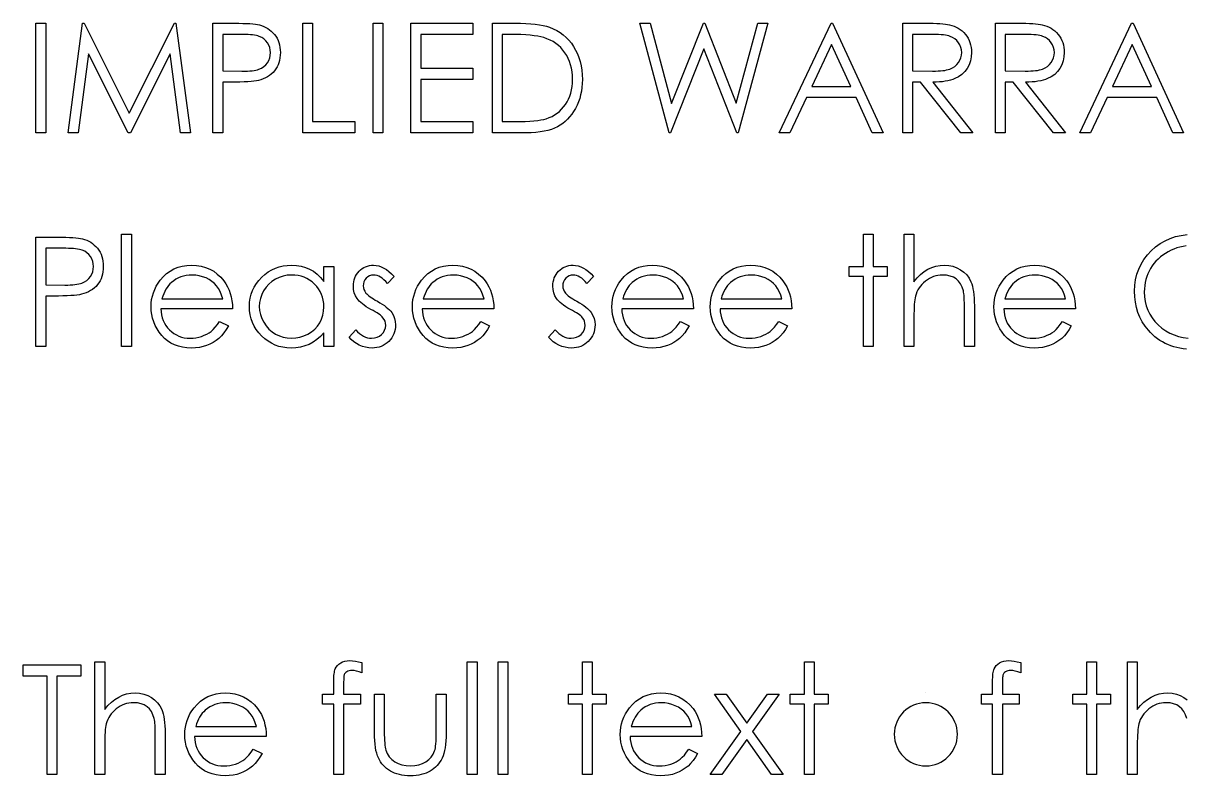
# Model space of a CAD drawing. Header units: millimetres. Extents: x 25 to 318, y 0 to 139.
# Drawn here: x 24.8 to 61.93, y 87.48 to 111.52 of the extents above; entities that cross this region are included whole.
import ezdxf

# ---------------------------------------------------------------- set-up
doc = ezdxf.new("R2010")
doc.units = ezdxf.units.MM

msp = doc.modelspace()

# ---------------------------------------------------------------- linework, layer by layer
at = {"color": 7, "linetype": 'Continuous'}
msp.add_line((53.63, 90.125), (53.63, 90.125), dxfattribs=at)
at = {"color": 7, "linetype": 'Continuous', "flags": 128}
for points in [[(25.202, 111.523), (25.516, 111.523), (25.516, 111.523), (25.516, 108.023), (25.516, 108.023), (25.202, 108.023), (25.202, 108.023), (25.202, 111.523)], [(26.234, 108.023), (26.696, 111.523), (26.696, 111.523), (26.741, 111.523), (26.741, 111.523), (28.186, 108.651), (28.186, 108.651), (29.628, 111.523), (29.628, 111.523), (29.673, 111.523), (29.673, 111.523), (30.138, 108.023), (30.138, 108.023), (29.823, 108.023), (29.823, 108.023), (29.487, 110.541), (29.487, 110.541), (28.224, 108.023), (28.224, 108.023), (28.153, 108.023), (28.153, 108.023), (26.885, 110.547), (26.885, 110.547), (26.55, 108.023), (26.55, 108.023), (26.234, 108.023)], [(30.856, 111.523), (31.542, 111.523), (31.542, 111.523), (31.684, 111.522), (31.814, 111.519), (31.932, 111.515), (32.037, 111.51), (32.131, 111.503), (32.213, 111.493), (32.282, 111.483), (32.34, 111.47), (32.34, 111.47), (32.412, 111.449), (32.48, 111.423), (32.546, 111.392), (32.608, 111.357), (32.666, 111.316), (32.722, 111.27), (32.774, 111.22), (32.822, 111.165), (32.866, 111.105), (32.904, 111.042), (32.936, 110.975), (32.963, 110.905), (32.983, 110.829), (32.998, 110.752), (33.007, 110.67), (33.01, 110.584), (33.01, 110.584), (33.007, 110.498), (32.998, 110.416), (32.984, 110.337), (32.964, 110.263), (32.937, 110.192), (32.905, 110.126), (32.868, 110.062), (32.824, 110.004), (32.776, 109.949), (32.722, 109.898), (32.665, 109.853), (32.603, 109.812), (32.537, 109.776), (32.466, 109.745), (32.391, 109.718), (32.312, 109.696), (32.312, 109.696), (32.246, 109.682), (32.166, 109.671), (32.075, 109.661), (31.969, 109.653), (31.852, 109.647), (31.721, 109.642), (31.577, 109.639), (31.42, 109.638), (31.42, 109.638), (31.17, 109.638), (31.17, 109.638), (31.17, 108.023), (31.17, 108.023), (30.856, 108.023), (30.856, 108.023), (30.856, 111.523)], [(33.728, 111.523), (34.042, 111.523), (34.042, 111.523), (34.042, 108.382), (34.042, 108.382), (35.388, 108.382), (35.388, 108.382), (35.388, 108.023), (35.388, 108.023), (33.728, 108.023), (33.728, 108.023), (33.728, 111.523)], [(35.971, 111.523), (36.285, 111.523), (36.285, 111.523), (36.285, 108.023), (36.285, 108.023), (35.971, 108.023), (35.971, 108.023), (35.971, 111.523)], [(37.183, 111.523), (39.157, 111.523), (39.157, 111.523), (39.157, 111.164), (39.157, 111.164), (37.497, 111.164), (37.497, 111.164), (37.497, 110.087), (37.497, 110.087), (39.157, 110.087), (39.157, 110.087), (39.157, 109.728), (39.157, 109.728), (37.497, 109.728), (37.497, 109.728), (37.497, 108.382), (37.497, 108.382), (39.157, 108.382), (39.157, 108.382), (39.157, 108.023), (39.157, 108.023), (37.183, 108.023), (37.183, 108.023), (37.183, 111.523)], [(39.785, 108.023), (39.785, 111.523), (39.785, 111.523), (40.492, 111.523), (40.492, 111.523), (40.677, 111.521), (40.848, 111.515), (41.007, 111.505), (41.153, 111.491), (41.284, 111.474), (41.404, 111.452), (41.51, 111.426), (41.603, 111.397), (41.603, 111.397), (41.723, 111.348), (41.837, 111.292), (41.944, 111.226), (42.044, 111.153), (42.138, 111.071), (42.225, 110.982), (42.305, 110.884), (42.378, 110.778), (42.443, 110.665), (42.5, 110.548), (42.548, 110.424), (42.587, 110.296), (42.618, 110.162), (42.64, 110.023), (42.653, 109.878), (42.657, 109.729), (42.657, 109.729), (42.654, 109.599), (42.643, 109.474), (42.626, 109.352), (42.602, 109.234), (42.571, 109.121), (42.532, 109.011), (42.488, 108.905), (42.436, 108.803), (42.378, 108.706), (42.317, 108.617), (42.251, 108.533), (42.182, 108.456), (42.108, 108.385), (42.03, 108.322), (41.947, 108.264), (41.861, 108.213), (41.768, 108.168), (41.667, 108.129), (41.556, 108.097), (41.437, 108.071), (41.308, 108.05), (41.171, 108.035), (41.025, 108.026), (40.87, 108.023), (40.87, 108.023), (39.785, 108.023)], [(44.497, 111.523), (44.822, 111.523), (44.822, 111.523), (45.507, 108.956), (45.507, 108.956), (46.525, 111.523), (46.525, 111.523), (46.571, 111.523), (46.571, 111.523), (47.571, 108.974), (47.571, 108.974), (48.259, 111.523), (48.259, 111.523), (48.58, 111.523), (48.58, 111.523), (47.637, 108.023), (47.637, 108.023), (47.592, 108.023), (47.592, 108.023), (46.539, 110.7), (46.539, 110.7), (45.473, 108.023), (45.473, 108.023), (45.428, 108.023), (45.428, 108.023), (44.497, 111.523)], [(50.644, 111.523), (52.26, 108.023), (52.26, 108.023), (51.918, 108.023), (51.918, 108.023), (51.401, 109.145), (51.401, 109.145), (49.814, 109.145), (49.814, 109.145), (49.282, 108.023), (49.282, 108.023), (48.939, 108.023), (48.939, 108.023), (50.6, 111.523), (50.6, 111.523), (50.644, 111.523)], [(52.888, 111.523), (53.588, 111.523), (53.588, 111.523), (53.729, 111.522), (53.858, 111.52), (53.974, 111.516), (54.079, 111.511), (54.172, 111.504), (54.254, 111.496), (54.324, 111.486), (54.381, 111.475), (54.381, 111.475), (54.458, 111.455), (54.531, 111.429), (54.6, 111.398), (54.665, 111.362), (54.727, 111.321), (54.785, 111.275), (54.84, 111.224), (54.89, 111.167), (54.937, 111.106), (54.977, 111.042), (55.01, 110.975), (55.038, 110.904), (55.059, 110.829), (55.075, 110.752), (55.084, 110.671), (55.087, 110.587), (55.087, 110.587), (55.078, 110.447), (55.052, 110.317), (55.009, 110.195), (54.949, 110.081), (54.872, 109.979), (54.781, 109.89), (54.674, 109.814), (54.554, 109.752), (54.487, 109.726), (54.414, 109.703), (54.334, 109.684), (54.249, 109.668), (54.157, 109.655), (54.06, 109.646), (53.956, 109.64), (53.846, 109.638), (53.846, 109.638), (55.132, 108.023), (55.132, 108.023), (54.743, 108.023), (54.743, 108.023), (53.457, 109.638), (53.457, 109.638), (53.202, 109.638), (53.202, 109.638), (53.202, 108.023), (53.202, 108.023), (52.888, 108.023), (52.888, 108.023), (52.888, 111.523)], [(55.85, 111.523), (56.55, 111.523), (56.55, 111.523), (56.69, 111.522), (56.819, 111.52), (56.936, 111.516), (57.041, 111.511), (57.134, 111.504), (57.215, 111.496), (57.285, 111.486), (57.343, 111.475), (57.343, 111.475), (57.419, 111.455), (57.492, 111.429), (57.562, 111.398), (57.627, 111.362), (57.689, 111.321), (57.747, 111.275), (57.802, 111.224), (57.852, 111.167), (57.898, 111.106), (57.938, 111.042), (57.972, 110.975), (57.999, 110.904), (58.021, 110.829), (58.036, 110.752), (58.045, 110.671), (58.048, 110.587), (58.048, 110.587), (58.04, 110.447), (58.014, 110.317), (57.97, 110.195), (57.91, 110.081), (57.834, 109.979), (57.743, 109.89), (57.636, 109.814), (57.515, 109.752), (57.448, 109.726), (57.375, 109.703), (57.296, 109.684), (57.21, 109.668), (57.119, 109.655), (57.021, 109.646), (56.917, 109.64), (56.807, 109.638), (56.807, 109.638), (58.093, 108.023), (58.093, 108.023), (57.705, 108.023), (57.705, 108.023), (56.419, 109.638), (56.419, 109.638), (56.164, 109.638), (56.164, 109.638), (56.164, 108.023), (56.164, 108.023), (55.85, 108.023), (55.85, 108.023), (55.85, 111.523)], [(60.247, 111.523), (61.862, 108.023), (61.862, 108.023), (61.521, 108.023), (61.521, 108.023), (61.004, 109.145), (61.004, 109.145), (59.417, 109.145), (59.417, 109.145), (58.885, 108.023), (58.885, 108.023), (58.542, 108.023), (58.542, 108.023), (60.202, 111.523), (60.202, 111.523), (60.247, 111.523)], [(31.17, 111.164), (31.17, 109.997), (31.17, 109.997), (31.783, 109.99), (31.783, 109.99), (31.873, 109.99), (31.956, 109.994), (32.033, 109.999), (32.105, 110.006), (32.169, 110.015), (32.228, 110.025), (32.28, 110.039), (32.326, 110.053), (32.408, 110.091), (32.48, 110.137), (32.543, 110.195), (32.597, 110.262), (32.64, 110.336), (32.671, 110.414), (32.689, 110.496), (32.696, 110.583), (32.696, 110.583), (32.689, 110.667), (32.671, 110.748), (32.64, 110.825), (32.597, 110.899), (32.544, 110.966), (32.483, 111.022), (32.414, 111.068), (32.337, 111.103), (32.294, 111.117), (32.244, 111.13), (32.187, 111.14), (32.125, 111.149), (32.056, 111.156), (31.981, 111.16), (31.899, 111.163), (31.81, 111.164), (31.81, 111.164), (31.17, 111.164)], [(40.1, 108.382), (40.501, 108.382), (40.501, 108.382), (40.674, 108.383), (40.834, 108.387), (40.98, 108.394), (41.112, 108.404), (41.23, 108.417), (41.335, 108.432), (41.425, 108.45), (41.502, 108.471), (41.502, 108.471), (41.597, 108.506), (41.688, 108.547), (41.772, 108.594), (41.852, 108.648), (41.926, 108.708), (41.995, 108.775), (42.059, 108.847), (42.118, 108.926), (42.171, 109.011), (42.216, 109.1), (42.256, 109.193), (42.287, 109.291), (42.312, 109.394), (42.329, 109.502), (42.34, 109.613), (42.343, 109.729), (42.343, 109.729), (42.34, 109.852), (42.328, 109.97), (42.309, 110.083), (42.282, 110.191), (42.248, 110.296), (42.206, 110.395), (42.157, 110.491), (42.099, 110.581), (42.035, 110.666), (41.965, 110.744), (41.89, 110.815), (41.808, 110.879), (41.721, 110.936), (41.627, 110.987), (41.527, 111.029), (41.421, 111.066), (41.421, 111.066), (41.333, 111.089), (41.232, 111.109), (41.117, 111.125), (40.989, 111.139), (40.848, 111.15), (40.694, 111.158), (40.527, 111.163), (40.346, 111.164), (40.346, 111.164), (40.1, 111.164), (40.1, 111.164), (40.1, 108.382)], [(53.202, 111.164), (53.202, 109.997), (53.202, 109.997), (53.843, 109.992), (53.843, 109.992), (53.933, 109.993), (54.017, 109.997), (54.095, 110.001), (54.167, 110.008), (54.233, 110.018), (54.292, 110.029), (54.346, 110.042), (54.394, 110.058), (54.478, 110.095), (54.553, 110.142), (54.618, 110.2), (54.672, 110.266), (54.717, 110.341), (54.747, 110.419), (54.766, 110.501), (54.773, 110.588), (54.773, 110.588), (54.766, 110.672), (54.747, 110.752), (54.715, 110.829), (54.671, 110.901), (54.616, 110.967), (54.554, 111.022), (54.484, 111.068), (54.405, 111.103), (54.36, 111.117), (54.309, 111.13), (54.251, 111.14), (54.187, 111.149), (54.114, 111.156), (54.036, 111.16), (53.95, 111.163), (53.858, 111.164), (53.858, 111.164), (53.202, 111.164)], [(56.164, 111.164), (56.164, 109.997), (56.164, 109.997), (56.805, 109.992), (56.805, 109.992), (56.894, 109.993), (56.978, 109.997), (57.056, 110.001), (57.128, 110.008), (57.194, 110.018), (57.254, 110.029), (57.308, 110.042), (57.356, 110.058), (57.44, 110.095), (57.515, 110.142), (57.579, 110.2), (57.634, 110.266), (57.678, 110.341), (57.709, 110.419), (57.728, 110.501), (57.734, 110.588), (57.734, 110.588), (57.728, 110.672), (57.709, 110.752), (57.677, 110.829), (57.633, 110.901), (57.578, 110.967), (57.515, 111.022), (57.445, 111.068), (57.367, 111.103), (57.322, 111.117), (57.271, 111.13), (57.213, 111.14), (57.148, 111.149), (57.076, 111.156), (56.997, 111.16), (56.912, 111.163), (56.82, 111.164), (56.82, 111.164), (56.164, 111.164)], [(50.618, 110.841), (49.985, 109.504), (49.985, 109.504), (51.235, 109.504), (51.235, 109.504), (50.618, 110.841)], [(60.221, 110.841), (59.587, 109.504), (59.587, 109.504), (60.838, 109.504), (60.838, 109.504), (60.221, 110.841)], [(27.939, 104.779), (28.253, 104.779), (28.253, 104.779), (28.253, 101.19), (28.253, 101.19), (27.939, 101.19), (27.939, 101.19), (27.939, 104.779)], [(51.632, 104.779), (51.946, 104.779), (51.946, 104.779), (51.946, 103.747), (51.946, 103.747), (52.394, 103.747), (52.394, 103.747), (52.394, 103.433), (52.394, 103.433), (51.946, 103.433), (51.946, 103.433), (51.946, 101.19), (51.946, 101.19), (51.632, 101.19), (51.632, 101.19), (51.632, 103.433), (51.632, 103.433), (51.183, 103.433), (51.183, 103.433), (51.183, 103.747), (51.183, 103.747), (51.632, 103.747), (51.632, 103.747), (51.632, 104.779)], [(52.933, 104.779), (53.247, 104.779), (53.247, 104.779), (53.247, 103.264), (53.247, 103.264), (53.351, 103.388), (53.46, 103.496), (53.574, 103.587), (53.693, 103.66), (53.817, 103.718), (53.947, 103.759), (54.081, 103.784), (54.22, 103.792), (54.22, 103.792), (54.362, 103.783), (54.495, 103.756), (54.62, 103.711), (54.736, 103.648), (54.841, 103.569), (54.933, 103.479), (55.008, 103.375), (55.069, 103.259), (55.094, 103.194), (55.116, 103.12), (55.134, 103.038), (55.15, 102.947), (55.161, 102.846), (55.169, 102.738), (55.175, 102.621), (55.177, 102.496), (55.177, 102.496), (55.177, 101.19), (55.177, 101.19), (54.862, 101.19), (54.862, 101.19), (54.862, 102.393), (54.862, 102.393), (54.862, 102.497), (54.86, 102.593), (54.857, 102.679), (54.853, 102.757), (54.848, 102.825), (54.842, 102.883), (54.834, 102.934), (54.826, 102.975), (54.826, 102.975), (54.788, 103.092), (54.738, 103.195), (54.674, 103.281), (54.598, 103.352), (54.509, 103.407), (54.407, 103.446), (54.292, 103.47), (54.165, 103.478), (54.165, 103.478), (54.089, 103.475), (54.015, 103.466), (53.943, 103.451), (53.874, 103.43), (53.806, 103.402), (53.741, 103.369), (53.677, 103.329), (53.615, 103.283), (53.557, 103.233), (53.504, 103.18), (53.457, 103.124), (53.414, 103.065), (53.377, 103.003), (53.344, 102.939), (53.317, 102.871), (53.295, 102.801), (53.295, 102.801), (53.284, 102.75), (53.274, 102.689), (53.266, 102.618), (53.259, 102.536), (53.254, 102.446), (53.25, 102.345), (53.248, 102.235), (53.247, 102.114), (53.247, 102.114), (53.247, 101.19), (53.247, 101.19), (52.933, 101.19), (52.933, 101.19), (52.933, 104.779)], [(61.956, 101.11), (61.85, 101.122), (61.746, 101.138), (61.645, 101.159), (61.548, 101.186), (61.453, 101.217), (61.361, 101.253), (61.272, 101.293), (61.187, 101.339), (61.104, 101.389), (61.024, 101.444), (60.947, 101.504), (60.874, 101.568), (60.803, 101.638), (60.736, 101.712), (60.736, 101.712), (60.632, 101.844), (60.541, 101.984), (60.465, 102.13), (60.403, 102.283), (60.354, 102.442), (60.32, 102.608), (60.299, 102.78), (60.292, 102.96), (60.292, 102.96), (60.3, 103.149), (60.326, 103.329), (60.368, 103.503), (60.427, 103.668), (60.502, 103.826), (60.594, 103.977), (60.703, 104.119), (60.829, 104.254), (60.968, 104.378), (61.114, 104.484), (61.27, 104.574), (61.434, 104.648), (61.606, 104.706), (61.787, 104.746), (61.977, 104.771)], [(25.202, 104.69), (25.889, 104.69), (25.889, 104.69), (26.03, 104.689), (26.16, 104.686), (26.278, 104.682), (26.384, 104.676), (26.477, 104.669), (26.559, 104.66), (26.628, 104.65), (26.686, 104.637), (26.686, 104.637), (26.758, 104.616), (26.827, 104.59), (26.892, 104.559), (26.954, 104.523), (27.012, 104.483), (27.068, 104.437), (27.12, 104.387), (27.168, 104.331), (27.212, 104.272), (27.25, 104.209), (27.282, 104.141), (27.309, 104.071), (27.329, 103.996), (27.344, 103.918), (27.353, 103.836), (27.356, 103.751), (27.356, 103.751), (27.353, 103.665), (27.344, 103.582), (27.33, 103.504), (27.31, 103.43), (27.283, 103.359), (27.252, 103.292), (27.214, 103.229), (27.17, 103.17), (27.122, 103.116), (27.069, 103.065), (27.011, 103.019), (26.949, 102.979), (26.883, 102.943), (26.812, 102.912), (26.737, 102.885), (26.658, 102.862), (26.658, 102.862), (26.592, 102.849), (26.513, 102.837), (26.421, 102.827), (26.316, 102.82), (26.198, 102.813), (26.067, 102.808), (25.924, 102.806), (25.767, 102.805), (25.767, 102.805), (25.516, 102.805), (25.516, 102.805), (25.516, 101.19), (25.516, 101.19), (25.202, 101.19), (25.202, 101.19), (25.202, 104.69)], [(61.947, 104.408), (61.845, 104.392), (61.746, 104.371), (61.648, 104.343), (61.553, 104.309), (61.459, 104.268), (61.367, 104.222), (61.279, 104.17), (61.196, 104.114), (61.119, 104.054), (61.046, 103.989), (60.978, 103.92), (60.915, 103.848), (60.858, 103.77), (60.805, 103.688), (60.758, 103.604), (60.718, 103.516), (60.684, 103.426), (60.656, 103.333), (60.634, 103.238), (60.619, 103.14), (60.609, 103.039), (60.606, 102.936), (60.606, 102.936), (60.613, 102.781), (60.634, 102.633), (60.668, 102.492), (60.717, 102.357), (60.78, 102.228), (60.857, 102.106), (60.947, 101.99), (61.052, 101.882), (61.167, 101.783), (61.29, 101.696), (61.419, 101.624), (61.556, 101.565), (61.7, 101.518), (61.852, 101.485), (62.011, 101.465)], [(25.516, 104.331), (25.516, 103.164), (25.516, 103.164), (26.129, 103.156), (26.129, 103.156), (26.219, 103.157), (26.302, 103.16), (26.379, 103.165), (26.451, 103.172), (26.515, 103.181), (26.574, 103.192), (26.626, 103.205), (26.672, 103.22), (26.754, 103.257), (26.827, 103.304), (26.889, 103.362), (26.943, 103.428), (26.986, 103.503), (27.017, 103.58), (27.036, 103.663), (27.042, 103.749), (27.042, 103.749), (27.036, 103.833), (27.017, 103.915), (26.986, 103.992), (26.943, 104.066), (26.89, 104.132), (26.829, 104.188), (26.76, 104.235), (26.684, 104.27), (26.64, 104.284), (26.59, 104.296), (26.534, 104.307), (26.471, 104.315), (26.402, 104.322), (26.327, 104.327), (26.245, 104.33), (26.156, 104.331), (26.156, 104.331), (25.516, 104.331)], [(31.071, 101.997), (31.35, 101.851), (31.35, 101.851), (31.281, 101.734), (31.207, 101.628), (31.129, 101.535), (31.045, 101.453), (30.956, 101.382), (30.862, 101.321), (30.761, 101.267), (30.656, 101.223), (30.545, 101.189), (30.426, 101.164), (30.301, 101.15), (30.168, 101.145), (30.168, 101.145), (30.021, 101.151), (29.882, 101.17), (29.752, 101.201), (29.629, 101.246), (29.515, 101.302), (29.41, 101.372), (29.311, 101.454), (29.222, 101.549), (29.142, 101.651), (29.073, 101.757), (29.015, 101.866), (28.967, 101.979), (28.929, 102.095), (28.903, 102.213), (28.887, 102.336), (28.882, 102.461), (28.882, 102.461), (28.887, 102.579), (28.9, 102.694), (28.923, 102.806), (28.955, 102.914), (28.997, 103.019), (29.047, 103.121), (29.107, 103.22), (29.176, 103.315), (29.176, 103.315), (29.274, 103.427), (29.379, 103.524), (29.492, 103.606), (29.613, 103.673), (29.742, 103.725), (29.879, 103.763), (30.023, 103.784), (30.176, 103.792), (30.176, 103.792), (30.333, 103.784), (30.482, 103.761), (30.623, 103.721), (30.756, 103.667), (30.881, 103.596), (30.997, 103.509), (31.106, 103.407), (31.206, 103.289), (31.206, 103.289), (31.27, 103.197), (31.326, 103.1), (31.373, 102.997), (31.412, 102.889), (31.443, 102.776), (31.465, 102.656), (31.479, 102.532), (31.484, 102.401), (31.484, 102.401), (29.196, 102.401), (29.196, 102.401), (29.202, 102.3), (29.216, 102.203), (29.238, 102.112), (29.269, 102.025), (29.307, 101.943), (29.353, 101.865), (29.408, 101.792), (29.471, 101.723), (29.539, 101.661), (29.611, 101.607), (29.688, 101.562), (29.769, 101.525), (29.853, 101.496), (29.941, 101.476), (30.033, 101.463), (30.129, 101.459), (30.129, 101.459), (30.223, 101.462), (30.315, 101.474), (30.406, 101.492), (30.496, 101.518), (30.582, 101.551), (30.661, 101.589), (30.733, 101.631), (30.799, 101.678), (30.863, 101.734), (30.93, 101.807), (30.999, 101.894), (31.071, 101.997)], [(34.715, 103.747), (34.715, 101.19), (34.715, 101.19), (34.401, 101.19), (34.401, 101.19), (34.401, 101.632), (34.401, 101.632), (34.292, 101.514), (34.178, 101.413), (34.056, 101.329), (33.928, 101.262), (33.794, 101.211), (33.655, 101.174), (33.508, 101.152), (33.356, 101.145), (33.356, 101.145), (33.221, 101.151), (33.09, 101.169), (32.965, 101.199), (32.844, 101.241), (32.729, 101.296), (32.619, 101.363), (32.513, 101.441), (32.413, 101.532), (32.321, 101.632), (32.242, 101.736), (32.175, 101.847), (32.12, 101.962), (32.077, 102.083), (32.047, 102.208), (32.029, 102.339), (32.023, 102.475), (32.023, 102.475), (32.029, 102.609), (32.047, 102.738), (32.078, 102.861), (32.122, 102.98), (32.177, 103.094), (32.244, 103.202), (32.324, 103.307), (32.417, 103.406), (32.518, 103.496), (32.624, 103.575), (32.735, 103.641), (32.851, 103.695), (32.973, 103.738), (33.099, 103.768), (33.23, 103.786), (33.366, 103.792), (33.366, 103.792), (33.522, 103.784), (33.671, 103.761), (33.812, 103.722), (33.945, 103.668), (34.071, 103.597), (34.189, 103.507), (34.298, 103.4), (34.401, 103.274), (34.401, 103.274), (34.401, 103.747), (34.401, 103.747), (34.715, 103.747)], [(36.644, 103.428), (36.431, 103.209), (36.431, 103.209), (36.375, 103.272), (36.319, 103.327), (36.263, 103.373), (36.208, 103.411), (36.153, 103.44), (36.098, 103.461), (36.044, 103.474), (35.99, 103.478), (35.99, 103.478), (35.924, 103.472), (35.863, 103.452), (35.806, 103.42), (35.755, 103.374), (35.712, 103.32), (35.682, 103.263), (35.664, 103.2), (35.657, 103.134), (35.657, 103.134), (35.663, 103.073), (35.679, 103.015), (35.706, 102.958), (35.744, 102.902), (35.744, 102.902), (35.769, 102.873), (35.8, 102.844), (35.836, 102.812), (35.879, 102.78), (35.928, 102.746), (35.983, 102.712), (36.043, 102.675), (36.109, 102.638), (36.109, 102.638), (36.191, 102.592), (36.265, 102.546), (36.333, 102.501), (36.394, 102.456), (36.448, 102.411), (36.496, 102.367), (36.536, 102.323), (36.57, 102.279), (36.57, 102.279), (36.622, 102.189), (36.66, 102.093), (36.682, 101.991), (36.689, 101.884), (36.689, 101.884), (36.686, 101.808), (36.676, 101.735), (36.659, 101.665), (36.636, 101.598), (36.605, 101.534), (36.569, 101.473), (36.525, 101.415), (36.475, 101.359), (36.419, 101.309), (36.361, 101.265), (36.299, 101.229), (36.234, 101.199), (36.166, 101.175), (36.093, 101.158), (36.018, 101.148), (35.94, 101.145), (35.94, 101.145), (35.834, 101.15), (35.731, 101.168), (35.63, 101.197), (35.531, 101.237), (35.438, 101.287), (35.353, 101.347), (35.277, 101.415), (35.209, 101.491), (35.209, 101.491), (35.417, 101.728), (35.417, 101.728), (35.477, 101.665), (35.538, 101.61), (35.6, 101.564), (35.663, 101.526), (35.727, 101.497), (35.792, 101.476), (35.857, 101.463), (35.924, 101.459), (35.924, 101.459), (36.014, 101.467), (36.098, 101.49), (36.174, 101.528), (36.243, 101.581), (36.301, 101.645), (36.342, 101.715), (36.367, 101.79), (36.375, 101.87), (36.375, 101.87), (36.37, 101.937), (36.353, 102), (36.327, 102.059), (36.289, 102.114), (36.289, 102.114), (36.264, 102.141), (36.233, 102.17), (36.194, 102.201), (36.149, 102.233), (36.098, 102.266), (36.039, 102.302), (35.973, 102.339), (35.901, 102.378), (35.901, 102.378), (35.823, 102.422), (35.752, 102.466), (35.687, 102.51), (35.629, 102.554), (35.577, 102.597), (35.532, 102.641), (35.493, 102.684), (35.46, 102.727), (35.46, 102.727), (35.409, 102.816), (35.373, 102.912), (35.35, 103.013), (35.343, 103.121), (35.343, 103.121), (35.346, 103.192), (35.354, 103.259), (35.369, 103.324), (35.389, 103.385), (35.415, 103.444), (35.446, 103.499), (35.483, 103.552), (35.526, 103.601), (35.574, 103.646), (35.624, 103.684), (35.678, 103.717), (35.734, 103.744), (35.793, 103.765), (35.856, 103.78), (35.921, 103.789), (35.99, 103.792), (35.99, 103.792), (36.071, 103.787), (36.152, 103.77), (36.234, 103.741), (36.316, 103.701), (36.398, 103.65), (36.48, 103.587), (36.562, 103.514), (36.644, 103.428)], [(39.417, 101.997), (39.696, 101.851), (39.696, 101.851), (39.627, 101.734), (39.553, 101.628), (39.475, 101.535), (39.391, 101.453), (39.302, 101.382), (39.208, 101.321), (39.107, 101.267), (39.002, 101.223), (38.891, 101.189), (38.772, 101.164), (38.647, 101.15), (38.514, 101.145), (38.514, 101.145), (38.367, 101.151), (38.228, 101.17), (38.098, 101.201), (37.975, 101.246), (37.862, 101.302), (37.756, 101.372), (37.658, 101.454), (37.569, 101.549), (37.489, 101.651), (37.419, 101.757), (37.361, 101.866), (37.313, 101.979), (37.275, 102.095), (37.249, 102.213), (37.233, 102.336), (37.228, 102.461), (37.228, 102.461), (37.233, 102.579), (37.246, 102.694), (37.269, 102.806), (37.301, 102.914), (37.343, 103.019), (37.393, 103.121), (37.454, 103.22), (37.522, 103.315), (37.522, 103.315), (37.62, 103.427), (37.725, 103.524), (37.838, 103.606), (37.959, 103.673), (38.088, 103.725), (38.225, 103.763), (38.369, 103.784), (38.522, 103.792), (38.522, 103.792), (38.679, 103.784), (38.828, 103.761), (38.969, 103.721), (39.102, 103.667), (39.227, 103.596), (39.343, 103.509), (39.452, 103.407), (39.552, 103.289), (39.552, 103.289), (39.617, 103.197), (39.672, 103.1), (39.72, 102.997), (39.758, 102.889), (39.789, 102.776), (39.811, 102.656), (39.825, 102.532), (39.83, 102.401), (39.83, 102.401), (37.542, 102.401), (37.542, 102.401), (37.548, 102.3), (37.562, 102.203), (37.585, 102.112), (37.616, 102.025), (37.653, 101.943), (37.7, 101.865), (37.754, 101.792), (37.817, 101.723), (37.885, 101.661), (37.958, 101.607), (38.034, 101.562), (38.115, 101.525), (38.199, 101.496), (38.287, 101.476), (38.379, 101.463), (38.475, 101.459), (38.475, 101.459), (38.569, 101.462), (38.661, 101.474), (38.752, 101.492), (38.842, 101.518), (38.928, 101.551), (39.007, 101.589), (39.079, 101.631), (39.145, 101.678), (39.209, 101.734), (39.276, 101.807), (39.345, 101.894), (39.417, 101.997)], [(43.016, 103.428), (42.803, 103.209), (42.803, 103.209), (42.747, 103.272), (42.691, 103.327), (42.635, 103.373), (42.58, 103.411), (42.525, 103.44), (42.47, 103.461), (42.415, 103.474), (42.361, 103.478), (42.361, 103.478), (42.295, 103.472), (42.234, 103.452), (42.178, 103.42), (42.127, 103.374), (42.084, 103.32), (42.054, 103.263), (42.035, 103.2), (42.029, 103.134), (42.029, 103.134), (42.035, 103.073), (42.051, 103.015), (42.078, 102.958), (42.116, 102.902), (42.116, 102.902), (42.141, 102.873), (42.171, 102.844), (42.208, 102.812), (42.251, 102.78), (42.3, 102.746), (42.354, 102.712), (42.415, 102.675), (42.481, 102.638), (42.481, 102.638), (42.563, 102.592), (42.637, 102.546), (42.705, 102.501), (42.766, 102.456), (42.82, 102.411), (42.868, 102.367), (42.908, 102.323), (42.942, 102.279), (42.942, 102.279), (42.994, 102.189), (43.032, 102.093), (43.053, 101.991), (43.061, 101.884), (43.061, 101.884), (43.058, 101.808), (43.048, 101.735), (43.031, 101.665), (43.008, 101.598), (42.977, 101.534), (42.941, 101.473), (42.897, 101.415), (42.847, 101.359), (42.791, 101.309), (42.733, 101.265), (42.671, 101.229), (42.606, 101.199), (42.537, 101.175), (42.465, 101.158), (42.39, 101.148), (42.312, 101.145), (42.312, 101.145), (42.206, 101.15), (42.103, 101.168), (42.002, 101.197), (41.903, 101.237), (41.81, 101.287), (41.725, 101.347), (41.648, 101.415), (41.58, 101.491), (41.58, 101.491), (41.789, 101.728), (41.789, 101.728), (41.849, 101.665), (41.91, 101.61), (41.972, 101.564), (42.035, 101.526), (42.098, 101.497), (42.164, 101.476), (42.229, 101.463), (42.295, 101.459), (42.295, 101.459), (42.386, 101.467), (42.469, 101.49), (42.546, 101.528), (42.615, 101.581), (42.673, 101.645), (42.714, 101.715), (42.739, 101.79), (42.747, 101.87), (42.747, 101.87), (42.741, 101.937), (42.725, 102), (42.699, 102.059), (42.661, 102.114), (42.661, 102.114), (42.636, 102.141), (42.605, 102.17), (42.566, 102.201), (42.521, 102.233), (42.469, 102.266), (42.41, 102.302), (42.345, 102.339), (42.273, 102.378), (42.273, 102.378), (42.195, 102.422), (42.124, 102.466), (42.059, 102.51), (42, 102.554), (41.948, 102.597), (41.904, 102.641), (41.864, 102.684), (41.832, 102.727), (41.832, 102.727), (41.781, 102.816), (41.744, 102.912), (41.722, 103.013), (41.715, 103.121), (41.715, 103.121), (41.718, 103.192), (41.726, 103.259), (41.741, 103.324), (41.761, 103.385), (41.786, 103.444), (41.818, 103.499), (41.855, 103.552), (41.898, 103.601), (41.946, 103.646), (41.996, 103.684), (42.049, 103.717), (42.105, 103.744), (42.165, 103.765), (42.227, 103.78), (42.293, 103.789), (42.361, 103.792), (42.361, 103.792), (42.443, 103.787), (42.524, 103.77), (42.606, 103.741), (42.688, 103.701), (42.769, 103.65), (42.851, 103.587), (42.934, 103.514), (43.016, 103.428)], [(45.788, 101.997), (46.068, 101.851), (46.068, 101.851), (45.999, 101.734), (45.925, 101.628), (45.847, 101.535), (45.763, 101.453), (45.673, 101.382), (45.58, 101.321), (45.479, 101.267), (45.374, 101.223), (45.263, 101.189), (45.144, 101.164), (45.019, 101.15), (44.886, 101.145), (44.886, 101.145), (44.739, 101.151), (44.6, 101.17), (44.47, 101.201), (44.347, 101.246), (44.233, 101.302), (44.128, 101.372), (44.029, 101.454), (43.94, 101.549), (43.86, 101.651), (43.791, 101.757), (43.733, 101.866), (43.685, 101.979), (43.647, 102.095), (43.621, 102.213), (43.605, 102.336), (43.6, 102.461), (43.6, 102.461), (43.604, 102.579), (43.618, 102.694), (43.641, 102.806), (43.673, 102.914), (43.715, 103.019), (43.765, 103.121), (43.825, 103.22), (43.894, 103.315), (43.894, 103.315), (43.992, 103.427), (44.097, 103.524), (44.21, 103.606), (44.331, 103.673), (44.46, 103.725), (44.597, 103.763), (44.741, 103.784), (44.894, 103.792), (44.894, 103.792), (45.051, 103.784), (45.2, 103.761), (45.341, 103.721), (45.474, 103.667), (45.598, 103.596), (45.715, 103.509), (45.824, 103.407), (45.924, 103.289), (45.924, 103.289), (45.988, 103.197), (46.044, 103.1), (46.091, 102.997), (46.13, 102.889), (46.161, 102.776), (46.183, 102.656), (46.197, 102.532), (46.202, 102.401), (46.202, 102.401), (43.914, 102.401), (43.914, 102.401), (43.92, 102.3), (43.934, 102.203), (43.956, 102.112), (43.987, 102.025), (44.025, 101.943), (44.071, 101.865), (44.126, 101.792), (44.189, 101.723), (44.257, 101.661), (44.329, 101.607), (44.406, 101.562), (44.486, 101.525), (44.571, 101.496), (44.659, 101.476), (44.751, 101.463), (44.847, 101.459), (44.847, 101.459), (44.941, 101.462), (45.033, 101.474), (45.124, 101.492), (45.214, 101.518), (45.3, 101.551), (45.379, 101.589), (45.451, 101.631), (45.517, 101.678), (45.581, 101.734), (45.648, 101.807), (45.717, 101.894), (45.788, 101.997)], [(48.929, 101.997), (49.209, 101.851), (49.209, 101.851), (49.14, 101.734), (49.066, 101.628), (48.988, 101.535), (48.904, 101.453), (48.815, 101.382), (48.721, 101.321), (48.62, 101.267), (48.515, 101.223), (48.404, 101.189), (48.285, 101.164), (48.16, 101.15), (48.027, 101.145), (48.027, 101.145), (47.88, 101.151), (47.741, 101.17), (47.611, 101.201), (47.488, 101.246), (47.374, 101.302), (47.269, 101.372), (47.17, 101.454), (47.081, 101.549), (47.001, 101.651), (46.932, 101.757), (46.874, 101.866), (46.826, 101.979), (46.788, 102.095), (46.762, 102.213), (46.746, 102.336), (46.741, 102.461), (46.741, 102.461), (46.746, 102.579), (46.759, 102.694), (46.782, 102.806), (46.814, 102.914), (46.856, 103.019), (46.906, 103.121), (46.966, 103.22), (47.035, 103.315), (47.035, 103.315), (47.133, 103.427), (47.238, 103.524), (47.351, 103.606), (47.472, 103.673), (47.601, 103.725), (47.738, 103.763), (47.882, 103.784), (48.035, 103.792), (48.035, 103.792), (48.192, 103.784), (48.341, 103.761), (48.482, 103.721), (48.615, 103.667), (48.74, 103.596), (48.856, 103.509), (48.965, 103.407), (49.065, 103.289), (49.065, 103.289), (49.129, 103.197), (49.185, 103.1), (49.232, 102.997), (49.271, 102.889), (49.302, 102.776), (49.324, 102.656), (49.338, 102.532), (49.343, 102.401), (49.343, 102.401), (47.055, 102.401), (47.055, 102.401), (47.061, 102.3), (47.075, 102.203), (47.097, 102.112), (47.128, 102.025), (47.166, 101.943), (47.212, 101.865), (47.267, 101.792), (47.33, 101.723), (47.398, 101.661), (47.47, 101.607), (47.547, 101.562), (47.628, 101.525), (47.712, 101.496), (47.8, 101.476), (47.892, 101.463), (47.988, 101.459), (47.988, 101.459), (48.082, 101.462), (48.174, 101.474), (48.265, 101.492), (48.355, 101.518), (48.441, 101.551), (48.52, 101.589), (48.592, 101.631), (48.658, 101.678), (48.722, 101.734), (48.789, 101.807), (48.858, 101.894), (48.93, 101.997)], [(57.994, 101.997), (58.273, 101.851), (58.273, 101.851), (58.204, 101.734), (58.13, 101.628), (58.052, 101.535), (57.968, 101.453), (57.879, 101.382), (57.785, 101.321), (57.684, 101.267), (57.579, 101.223), (57.468, 101.189), (57.349, 101.164), (57.224, 101.15), (57.091, 101.145), (57.091, 101.145), (56.944, 101.151), (56.805, 101.17), (56.675, 101.201), (56.552, 101.246), (56.439, 101.302), (56.333, 101.372), (56.234, 101.454), (56.145, 101.549), (56.066, 101.651), (55.996, 101.757), (55.938, 101.866), (55.89, 101.979), (55.852, 102.095), (55.826, 102.213), (55.81, 102.336), (55.805, 102.461), (55.805, 102.461), (55.81, 102.579), (55.823, 102.694), (55.846, 102.806), (55.878, 102.914), (55.92, 103.019), (55.97, 103.121), (56.03, 103.22), (56.099, 103.315), (56.099, 103.315), (56.197, 103.427), (56.302, 103.524), (56.415, 103.606), (56.536, 103.673), (56.665, 103.725), (56.802, 103.763), (56.946, 103.784), (57.099, 103.792), (57.099, 103.792), (57.256, 103.784), (57.405, 103.761), (57.546, 103.721), (57.679, 103.667), (57.804, 103.596), (57.92, 103.509), (58.029, 103.407), (58.129, 103.289), (58.129, 103.289), (58.193, 103.197), (58.249, 103.1), (58.296, 102.997), (58.335, 102.889), (58.366, 102.776), (58.388, 102.656), (58.402, 102.532), (58.407, 102.401), (58.407, 102.401), (56.119, 102.401), (56.119, 102.401), (56.125, 102.3), (56.139, 102.203), (56.162, 102.112), (56.192, 102.025), (56.23, 101.943), (56.277, 101.865), (56.331, 101.792), (56.394, 101.723), (56.462, 101.661), (56.535, 101.607), (56.611, 101.562), (56.692, 101.525), (56.776, 101.496), (56.864, 101.476), (56.956, 101.463), (57.052, 101.459), (57.052, 101.459), (57.146, 101.462), (57.238, 101.474), (57.329, 101.492), (57.419, 101.518), (57.505, 101.551), (57.584, 101.589), (57.656, 101.631), (57.722, 101.678), (57.786, 101.734), (57.853, 101.807), (57.922, 101.894), (57.994, 101.997)], [(31.17, 102.715), (31.133, 102.839), (31.087, 102.95), (31.035, 103.048), (30.974, 103.132), (30.906, 103.206), (30.826, 103.273), (30.736, 103.331), (30.636, 103.383), (30.529, 103.425), (30.419, 103.454), (30.307, 103.472), (30.192, 103.478), (30.192, 103.478), (30.098, 103.475), (30.007, 103.463), (29.919, 103.444), (29.836, 103.418), (29.755, 103.384), (29.677, 103.343), (29.604, 103.294), (29.533, 103.238), (29.533, 103.238), (29.484, 103.192), (29.438, 103.14), (29.396, 103.083), (29.356, 103.021), (29.32, 102.952), (29.286, 102.879), (29.256, 102.8), (29.229, 102.715), (29.229, 102.715), (31.17, 102.715)], [(33.37, 103.478), (33.233, 103.47), (33.101, 103.445), (32.975, 103.404), (32.853, 103.346), (32.741, 103.274), (32.641, 103.188), (32.553, 103.089), (32.476, 102.976), (32.415, 102.855), (32.372, 102.731), (32.345, 102.603), (32.337, 102.472), (32.337, 102.472), (32.346, 102.342), (32.372, 102.214), (32.416, 102.089), (32.478, 101.967), (32.555, 101.854), (32.643, 101.753), (32.744, 101.666), (32.857, 101.593), (32.978, 101.534), (33.104, 101.492), (33.233, 101.467), (33.367, 101.459), (33.367, 101.459), (33.503, 101.467), (33.636, 101.492), (33.764, 101.533), (33.889, 101.591), (34.005, 101.664), (34.107, 101.748), (34.194, 101.844), (34.268, 101.951), (34.326, 102.068), (34.368, 102.193), (34.392, 102.324), (34.401, 102.463), (34.401, 102.463), (34.396, 102.569), (34.382, 102.67), (34.359, 102.768), (34.327, 102.86), (34.284, 102.949), (34.233, 103.033), (34.173, 103.112), (34.103, 103.187), (34.026, 103.255), (33.946, 103.315), (33.86, 103.364), (33.771, 103.405), (33.677, 103.437), (33.579, 103.46), (33.477, 103.474), (33.37, 103.478)], [(39.516, 102.715), (39.479, 102.839), (39.434, 102.95), (39.381, 103.048), (39.321, 103.132), (39.252, 103.206), (39.172, 103.273), (39.082, 103.331), (38.982, 103.383), (38.875, 103.425), (38.765, 103.454), (38.653, 103.472), (38.538, 103.478), (38.538, 103.478), (38.444, 103.475), (38.353, 103.463), (38.265, 103.444), (38.182, 103.418), (38.101, 103.384), (38.024, 103.343), (37.95, 103.294), (37.879, 103.238), (37.879, 103.238), (37.83, 103.192), (37.784, 103.14), (37.742, 103.083), (37.702, 103.021), (37.666, 102.952), (37.632, 102.879), (37.602, 102.8), (37.575, 102.715), (37.575, 102.715), (39.516, 102.715)], [(45.888, 102.715), (45.851, 102.839), (45.805, 102.95), (45.753, 103.048), (45.692, 103.132), (45.624, 103.206), (45.544, 103.273), (45.454, 103.331), (45.354, 103.383), (45.247, 103.425), (45.137, 103.454), (45.025, 103.472), (44.91, 103.478), (44.91, 103.478), (44.816, 103.475), (44.725, 103.463), (44.637, 103.444), (44.554, 103.418), (44.472, 103.384), (44.395, 103.343), (44.322, 103.294), (44.251, 103.238), (44.251, 103.238), (44.202, 103.192), (44.156, 103.14), (44.113, 103.083), (44.074, 103.021), (44.038, 102.952), (44.004, 102.879), (43.974, 102.8), (43.947, 102.715), (43.947, 102.715), (45.888, 102.715)], [(49.029, 102.715), (48.992, 102.839), (48.946, 102.95), (48.894, 103.048), (48.833, 103.132), (48.765, 103.206), (48.685, 103.273), (48.595, 103.331), (48.495, 103.383), (48.388, 103.425), (48.278, 103.454), (48.166, 103.472), (48.051, 103.478), (48.051, 103.478), (47.957, 103.475), (47.866, 103.463), (47.778, 103.444), (47.695, 103.418), (47.613, 103.384), (47.536, 103.343), (47.463, 103.294), (47.392, 103.238), (47.392, 103.238), (47.343, 103.192), (47.297, 103.14), (47.255, 103.083), (47.215, 103.021), (47.179, 102.952), (47.145, 102.879), (47.115, 102.8), (47.088, 102.715), (47.088, 102.715), (49.029, 102.715)], [(58.093, 102.715), (58.056, 102.839), (58.01, 102.95), (57.958, 103.048), (57.898, 103.132), (57.829, 103.206), (57.749, 103.273), (57.659, 103.331), (57.559, 103.383), (57.452, 103.425), (57.342, 103.454), (57.23, 103.472), (57.115, 103.478), (57.115, 103.478), (57.021, 103.475), (56.93, 103.463), (56.842, 103.444), (56.759, 103.418), (56.678, 103.384), (56.6, 103.343), (56.527, 103.294), (56.456, 103.238), (56.456, 103.238), (56.407, 103.192), (56.361, 103.14), (56.319, 103.083), (56.279, 103.021), (56.243, 102.952), (56.209, 102.879), (56.179, 102.8), (56.152, 102.715), (56.152, 102.715), (58.093, 102.715)], [(24.798, 90.664), (24.798, 91.023), (24.798, 91.023), (26.638, 91.023), (26.638, 91.023), (26.638, 90.664), (26.638, 90.664), (25.875, 90.664), (25.875, 90.664), (25.875, 87.523), (25.875, 87.523), (25.561, 87.523), (25.561, 87.523), (25.561, 90.664), (25.561, 90.664), (24.798, 90.664)], [(27.087, 91.113), (27.401, 91.113), (27.401, 91.113), (27.401, 89.598), (27.401, 89.598), (27.505, 89.722), (27.614, 89.829), (27.728, 89.92), (27.847, 89.994), (27.971, 90.051), (28.101, 90.093), (28.234, 90.117), (28.374, 90.125), (28.374, 90.125), (28.516, 90.116), (28.649, 90.09), (28.774, 90.044), (28.89, 89.981), (28.995, 89.903), (29.086, 89.812), (29.162, 89.708), (29.223, 89.593), (29.248, 89.527), (29.27, 89.453), (29.288, 89.371), (29.304, 89.28), (29.315, 89.18), (29.323, 89.072), (29.329, 88.955), (29.33, 88.829), (29.33, 88.829), (29.33, 87.523), (29.33, 87.523), (29.016, 87.523), (29.016, 87.523), (29.016, 88.726), (29.016, 88.726), (29.016, 88.83), (29.014, 88.926), (29.011, 89.012), (29.007, 89.09), (29.002, 89.158), (28.996, 89.217), (28.988, 89.267), (28.98, 89.308), (28.98, 89.308), (28.942, 89.426), (28.891, 89.528), (28.828, 89.614), (28.752, 89.685), (28.663, 89.741), (28.561, 89.78), (28.446, 89.804), (28.319, 89.811), (28.319, 89.811), (28.243, 89.809), (28.169, 89.799), (28.097, 89.784), (28.028, 89.763), (27.96, 89.735), (27.894, 89.702), (27.831, 89.662), (27.769, 89.616), (27.711, 89.566), (27.658, 89.513), (27.61, 89.457), (27.568, 89.398), (27.531, 89.337), (27.498, 89.272), (27.471, 89.204), (27.449, 89.134), (27.449, 89.134), (27.438, 89.083), (27.428, 89.022), (27.42, 88.951), (27.413, 88.87), (27.408, 88.779), (27.404, 88.678), (27.402, 88.568), (27.401, 88.448), (27.401, 88.448), (27.401, 87.523), (27.401, 87.523), (27.087, 87.523), (27.087, 87.523), (27.087, 91.113)], [(35.612, 91.092), (35.612, 90.765), (35.612, 90.765), (35.523, 90.799), (35.44, 90.824), (35.363, 90.839), (35.294, 90.843), (35.294, 90.843), (35.247, 90.841), (35.204, 90.834), (35.165, 90.821), (35.13, 90.803), (35.101, 90.782), (35.077, 90.761), (35.059, 90.737), (35.048, 90.712), (35.044, 90.696), (35.041, 90.675), (35.037, 90.649), (35.035, 90.617), (35.033, 90.579), (35.033, 90.537), (35.031, 90.489), (35.031, 90.435), (35.031, 90.435), (35.031, 90.081), (35.031, 90.081), (35.568, 90.081), (35.568, 90.081), (35.568, 89.766), (35.568, 89.766), (35.03, 89.766), (35.03, 89.766), (35.029, 87.523), (35.029, 87.523), (34.715, 87.523), (34.715, 87.523), (34.715, 89.766), (34.715, 89.766), (34.356, 89.766), (34.356, 89.766), (34.356, 90.081), (34.356, 90.081), (34.715, 90.081), (34.715, 90.081), (34.715, 90.489), (34.715, 90.489), (34.716, 90.557), (34.718, 90.62), (34.722, 90.677), (34.728, 90.731), (34.735, 90.778), (34.744, 90.82), (34.754, 90.858), (34.765, 90.89), (34.795, 90.948), (34.833, 90.999), (34.88, 91.045), (34.937, 91.084), (35, 91.116), (35.07, 91.139), (35.147, 91.153), (35.23, 91.158), (35.23, 91.158), (35.314, 91.153), (35.406, 91.141), (35.505, 91.12), (35.612, 91.092)], [(38.978, 91.113), (39.292, 91.113), (39.292, 91.113), (39.292, 87.523), (39.292, 87.523), (38.978, 87.523), (38.978, 87.523), (38.978, 91.113)], [(39.965, 91.113), (40.279, 91.113), (40.279, 91.113), (40.279, 87.523), (40.279, 87.523), (39.965, 87.523), (39.965, 87.523), (39.965, 91.113)], [(42.657, 91.113), (42.971, 91.113), (42.971, 91.113), (42.971, 90.081), (42.971, 90.081), (43.42, 90.081), (43.42, 90.081), (43.42, 89.766), (43.42, 89.766), (42.971, 89.766), (42.971, 89.766), (42.971, 87.523), (42.971, 87.523), (42.657, 87.523), (42.657, 87.523), (42.657, 89.766), (42.657, 89.766), (42.209, 89.766), (42.209, 89.766), (42.209, 90.081), (42.209, 90.081), (42.657, 90.081), (42.657, 90.081), (42.657, 91.113)], [(49.747, 91.113), (50.061, 91.113), (50.061, 91.113), (50.061, 90.081), (50.061, 90.081), (50.51, 90.081), (50.51, 90.081), (50.51, 89.766), (50.51, 89.766), (50.061, 89.766), (50.061, 89.766), (50.061, 87.523), (50.061, 87.523), (49.747, 87.523), (49.747, 87.523), (49.747, 89.766), (49.747, 89.766), (49.298, 89.766), (49.298, 89.766), (49.298, 90.081), (49.298, 90.081), (49.747, 90.081), (49.747, 90.081), (49.747, 91.113)], [(56.657, 91.092), (56.657, 90.765), (56.657, 90.765), (56.568, 90.799), (56.485, 90.824), (56.408, 90.839), (56.339, 90.843), (56.339, 90.843), (56.292, 90.841), (56.249, 90.834), (56.21, 90.821), (56.175, 90.803), (56.145, 90.782), (56.122, 90.761), (56.104, 90.737), (56.093, 90.712), (56.089, 90.696), (56.086, 90.675), (56.082, 90.649), (56.08, 90.617), (56.078, 90.579), (56.077, 90.537), (56.076, 90.489), (56.076, 90.435), (56.076, 90.435), (56.076, 90.081), (56.076, 90.081), (56.612, 90.081), (56.612, 90.081), (56.612, 89.766), (56.612, 89.766), (56.075, 89.766), (56.075, 89.766), (56.074, 87.523), (56.074, 87.523), (55.76, 87.523), (55.76, 87.523), (55.76, 89.766), (55.76, 89.766), (55.401, 89.766), (55.401, 89.766), (55.401, 90.081), (55.401, 90.081), (55.76, 90.081), (55.76, 90.081), (55.76, 90.489), (55.76, 90.489), (55.761, 90.557), (55.763, 90.62), (55.767, 90.677), (55.772, 90.731), (55.779, 90.778), (55.789, 90.82), (55.798, 90.858), (55.81, 90.89), (55.84, 90.948), (55.878, 90.999), (55.925, 91.045), (55.981, 91.084), (56.045, 91.116), (56.115, 91.139), (56.192, 91.153), (56.274, 91.158), (56.274, 91.158), (56.359, 91.153), (56.45, 91.141), (56.55, 91.12), (56.657, 91.092)], [(58.766, 91.113), (59.08, 91.113), (59.08, 91.113), (59.08, 90.081), (59.08, 90.081), (59.529, 90.081), (59.529, 90.081), (59.529, 89.766), (59.529, 89.766), (59.08, 89.766), (59.08, 89.766), (59.08, 87.523), (59.08, 87.523), (58.766, 87.523), (58.766, 87.523), (58.766, 89.766), (58.766, 89.766), (58.318, 89.766), (58.318, 89.766), (58.318, 90.081), (58.318, 90.081), (58.766, 90.081), (58.766, 90.081), (58.766, 91.113)], [(60.068, 91.113), (60.382, 91.113), (60.382, 91.113), (60.382, 89.598), (60.382, 89.598), (60.485, 89.722), (60.595, 89.829), (60.708, 89.92), (60.828, 89.994), (60.952, 90.051), (61.081, 90.093), (61.215, 90.117), (61.355, 90.125), (61.355, 90.125), (61.496, 90.116), (61.63, 90.09), (61.754, 90.044), (61.871, 89.981), (61.976, 89.903)], [(61.961, 89.308), (61.923, 89.426), (61.872, 89.528), (61.809, 89.614), (61.733, 89.685), (61.644, 89.741), (61.542, 89.78), (61.427, 89.804), (61.299, 89.811), (61.299, 89.811), (61.224, 89.809), (61.15, 89.799), (61.078, 89.784), (61.008, 89.763), (60.94, 89.735), (60.875, 89.702), (60.811, 89.662), (60.75, 89.616), (60.692, 89.566), (60.639, 89.513), (60.591, 89.457), (60.548, 89.398), (60.511, 89.337), (60.479, 89.272), (60.452, 89.204), (60.43, 89.134), (60.43, 89.134), (60.419, 89.083), (60.409, 89.022), (60.401, 88.951), (60.394, 88.87), (60.389, 88.779), (60.384, 88.678), (60.382, 88.568), (60.382, 88.448), (60.382, 88.448), (60.382, 87.523), (60.382, 87.523), (60.068, 87.523), (60.068, 87.523), (60.068, 91.113)], [(32.147, 88.331), (32.427, 88.184), (32.427, 88.184), (32.358, 88.067), (32.284, 87.962), (32.206, 87.868), (32.122, 87.787), (32.032, 87.716), (31.939, 87.654), (31.838, 87.601), (31.733, 87.557), (31.622, 87.522), (31.503, 87.498), (31.378, 87.483), (31.245, 87.478), (31.245, 87.478), (31.098, 87.484), (30.959, 87.503), (30.829, 87.535), (30.706, 87.579), (30.592, 87.636), (30.486, 87.705), (30.388, 87.787), (30.299, 87.882), (30.219, 87.984), (30.15, 88.09), (30.092, 88.199), (30.044, 88.312), (30.006, 88.428), (29.98, 88.547), (29.964, 88.669), (29.959, 88.795), (29.959, 88.795), (29.963, 88.913), (29.977, 89.028), (30, 89.139), (30.032, 89.248), (30.074, 89.353), (30.124, 89.454), (30.184, 89.553), (30.253, 89.649), (30.253, 89.649), (30.35, 89.76), (30.456, 89.858), (30.569, 89.939), (30.69, 90.006), (30.819, 90.058), (30.956, 90.096), (31.1, 90.118), (31.253, 90.125), (31.253, 90.125), (31.41, 90.118), (31.559, 90.094), (31.7, 90.055), (31.833, 90), (31.957, 89.929), (32.074, 89.842), (32.183, 89.74), (32.283, 89.622), (32.283, 89.622), (32.347, 89.53), (32.403, 89.433), (32.45, 89.33), (32.489, 89.222), (32.52, 89.109), (32.542, 88.99), (32.556, 88.865), (32.561, 88.734), (32.561, 88.734), (30.273, 88.734), (30.273, 88.734), (30.279, 88.633), (30.293, 88.537), (30.315, 88.445), (30.346, 88.358), (30.384, 88.276), (30.43, 88.198), (30.485, 88.125), (30.547, 88.056), (30.616, 87.995), (30.688, 87.941), (30.765, 87.895), (30.845, 87.858), (30.93, 87.829), (31.018, 87.809), (31.11, 87.796), (31.206, 87.792), (31.206, 87.792), (31.3, 87.796), (31.392, 87.807), (31.483, 87.826), (31.573, 87.852), (31.659, 87.884), (31.738, 87.922), (31.81, 87.964), (31.876, 88.011), (31.94, 88.068), (32.007, 88.141), (32.076, 88.228), (32.147, 88.331)], [(36.016, 90.081), (36.33, 90.081), (36.33, 90.081), (36.33, 88.894), (36.33, 88.894), (36.331, 88.79), (36.333, 88.694), (36.337, 88.607), (36.343, 88.528), (36.35, 88.457), (36.358, 88.395), (36.368, 88.342), (36.38, 88.296), (36.38, 88.296), (36.401, 88.239), (36.426, 88.185), (36.455, 88.135), (36.488, 88.087), (36.526, 88.042), (36.568, 88.001), (36.614, 87.963), (36.664, 87.927), (36.774, 87.869), (36.895, 87.826), (37.025, 87.801), (37.165, 87.792), (37.165, 87.792), (37.306, 87.801), (37.435, 87.825), (37.552, 87.866), (37.659, 87.924), (37.752, 87.995), (37.83, 88.077), (37.892, 88.169), (37.939, 88.271), (37.939, 88.271), (37.951, 88.313), (37.961, 88.365), (37.97, 88.427), (37.978, 88.5), (37.984, 88.584), (37.987, 88.677), (37.99, 88.781), (37.991, 88.894), (37.991, 88.894), (37.991, 90.081), (37.991, 90.081), (38.305, 90.081), (38.305, 90.081), (38.305, 88.835), (38.305, 88.835), (38.303, 88.708), (38.297, 88.589), (38.287, 88.478), (38.273, 88.375), (38.256, 88.28), (38.234, 88.194), (38.208, 88.115), (38.179, 88.045), (38.145, 87.98), (38.108, 87.919), (38.066, 87.862), (38.021, 87.808), (37.971, 87.757), (37.918, 87.711), (37.86, 87.667), (37.798, 87.628), (37.733, 87.593), (37.664, 87.562), (37.59, 87.537), (37.513, 87.516), (37.431, 87.499), (37.346, 87.487), (37.257, 87.48), (37.163, 87.478), (37.163, 87.478), (37.069, 87.48), (36.98, 87.487), (36.894, 87.499), (36.812, 87.516), (36.734, 87.537), (36.661, 87.562), (36.59, 87.593), (36.525, 87.628), (36.463, 87.667), (36.405, 87.711), (36.351, 87.758), (36.301, 87.808), (36.255, 87.863), (36.214, 87.921), (36.176, 87.983), (36.142, 88.048), (36.113, 88.12), (36.087, 88.199), (36.065, 88.289), (36.048, 88.385), (36.034, 88.491), (36.024, 88.605), (36.018, 88.727), (36.016, 88.859), (36.016, 88.859), (36.016, 90.081)], [(46.058, 88.331), (46.337, 88.184), (46.337, 88.184), (46.268, 88.067), (46.194, 87.962), (46.116, 87.868), (46.032, 87.787), (45.943, 87.716), (45.849, 87.654), (45.749, 87.601), (45.643, 87.557), (45.532, 87.522), (45.413, 87.498), (45.288, 87.483), (45.155, 87.478), (45.155, 87.478), (45.008, 87.484), (44.869, 87.503), (44.739, 87.535), (44.616, 87.579), (44.503, 87.636), (44.397, 87.705), (44.299, 87.787), (44.21, 87.882), (44.13, 87.984), (44.06, 88.09), (44.002, 88.199), (43.954, 88.312), (43.916, 88.428), (43.89, 88.547), (43.874, 88.669), (43.869, 88.795), (43.869, 88.795), (43.874, 88.913), (43.887, 89.028), (43.91, 89.139), (43.942, 89.248), (43.984, 89.353), (44.034, 89.454), (44.095, 89.553), (44.163, 89.649), (44.163, 89.649), (44.261, 89.76), (44.366, 89.858), (44.479, 89.939), (44.6, 90.006), (44.729, 90.058), (44.866, 90.096), (45.01, 90.118), (45.163, 90.125), (45.163, 90.125), (45.32, 90.118), (45.469, 90.094), (45.61, 90.055), (45.743, 90), (45.868, 89.929), (45.984, 89.842), (46.093, 89.74), (46.193, 89.622), (46.193, 89.622), (46.258, 89.53), (46.313, 89.433), (46.361, 89.33), (46.399, 89.222), (46.43, 89.109), (46.452, 88.99), (46.466, 88.865), (46.471, 88.734), (46.471, 88.734), (44.183, 88.734), (44.183, 88.734), (44.189, 88.633), (44.203, 88.537), (44.226, 88.445), (44.257, 88.358), (44.294, 88.276), (44.341, 88.198), (44.395, 88.125), (44.458, 88.056), (44.526, 87.995), (44.599, 87.941), (44.675, 87.895), (44.756, 87.858), (44.84, 87.829), (44.928, 87.809), (45.02, 87.796), (45.116, 87.792), (45.116, 87.792), (45.21, 87.796), (45.302, 87.807), (45.393, 87.826), (45.483, 87.852), (45.569, 87.884), (45.648, 87.922), (45.72, 87.964), (45.786, 88.011), (45.85, 88.068), (45.917, 88.141), (45.986, 88.228), (46.058, 88.331)], [(46.875, 90.081), (47.249, 90.081), (47.249, 90.081), (47.907, 89.158), (47.907, 89.158), (48.566, 90.081), (48.566, 90.081), (48.939, 90.081), (48.939, 90.081), (48.094, 88.896), (48.094, 88.896), (49.074, 87.523), (49.074, 87.523), (48.7, 87.523), (48.7, 87.523), (47.907, 88.634), (47.907, 88.634), (47.114, 87.523), (47.114, 87.523), (46.741, 87.523), (46.741, 87.523), (47.721, 88.896), (47.721, 88.896), (46.875, 90.081)], [(32.247, 89.049), (32.21, 89.173), (32.164, 89.283), (32.112, 89.381), (32.051, 89.465), (31.983, 89.539), (31.903, 89.606), (31.813, 89.665), (31.713, 89.716), (31.606, 89.758), (31.496, 89.788), (31.384, 89.806), (31.269, 89.811), (31.269, 89.811), (31.175, 89.808), (31.084, 89.797), (30.996, 89.778), (30.913, 89.752), (30.831, 89.717), (30.754, 89.677), (30.681, 89.628), (30.61, 89.572), (30.61, 89.572), (30.561, 89.525), (30.515, 89.473), (30.472, 89.417), (30.433, 89.354), (30.397, 89.286), (30.363, 89.212), (30.333, 89.133), (30.306, 89.049), (30.306, 89.049), (32.247, 89.049)], [(46.157, 89.049), (46.12, 89.173), (46.075, 89.283), (46.022, 89.381), (45.962, 89.465), (45.893, 89.539), (45.813, 89.606), (45.723, 89.665), (45.623, 89.716), (45.516, 89.758), (45.406, 89.788), (45.294, 89.806), (45.179, 89.811), (45.179, 89.811), (45.085, 89.808), (44.994, 89.797), (44.906, 89.778), (44.823, 89.752), (44.742, 89.717), (44.665, 89.677), (44.591, 89.628), (44.52, 89.572), (44.52, 89.572), (44.471, 89.525), (44.425, 89.473), (44.383, 89.417), (44.343, 89.354), (44.307, 89.286), (44.273, 89.212), (44.243, 89.133), (44.216, 89.049), (44.216, 89.049), (46.157, 89.049)]]:
    msp.add_lwpolyline(points, dxfattribs=at)
at = {"color": 7, "linetype": 'Continuous'}
msp.add_arc((53.628, 88.802), 1.009, 90.0002, 89.9998, dxfattribs=at)

doc.saveas('drawing.dxf')
